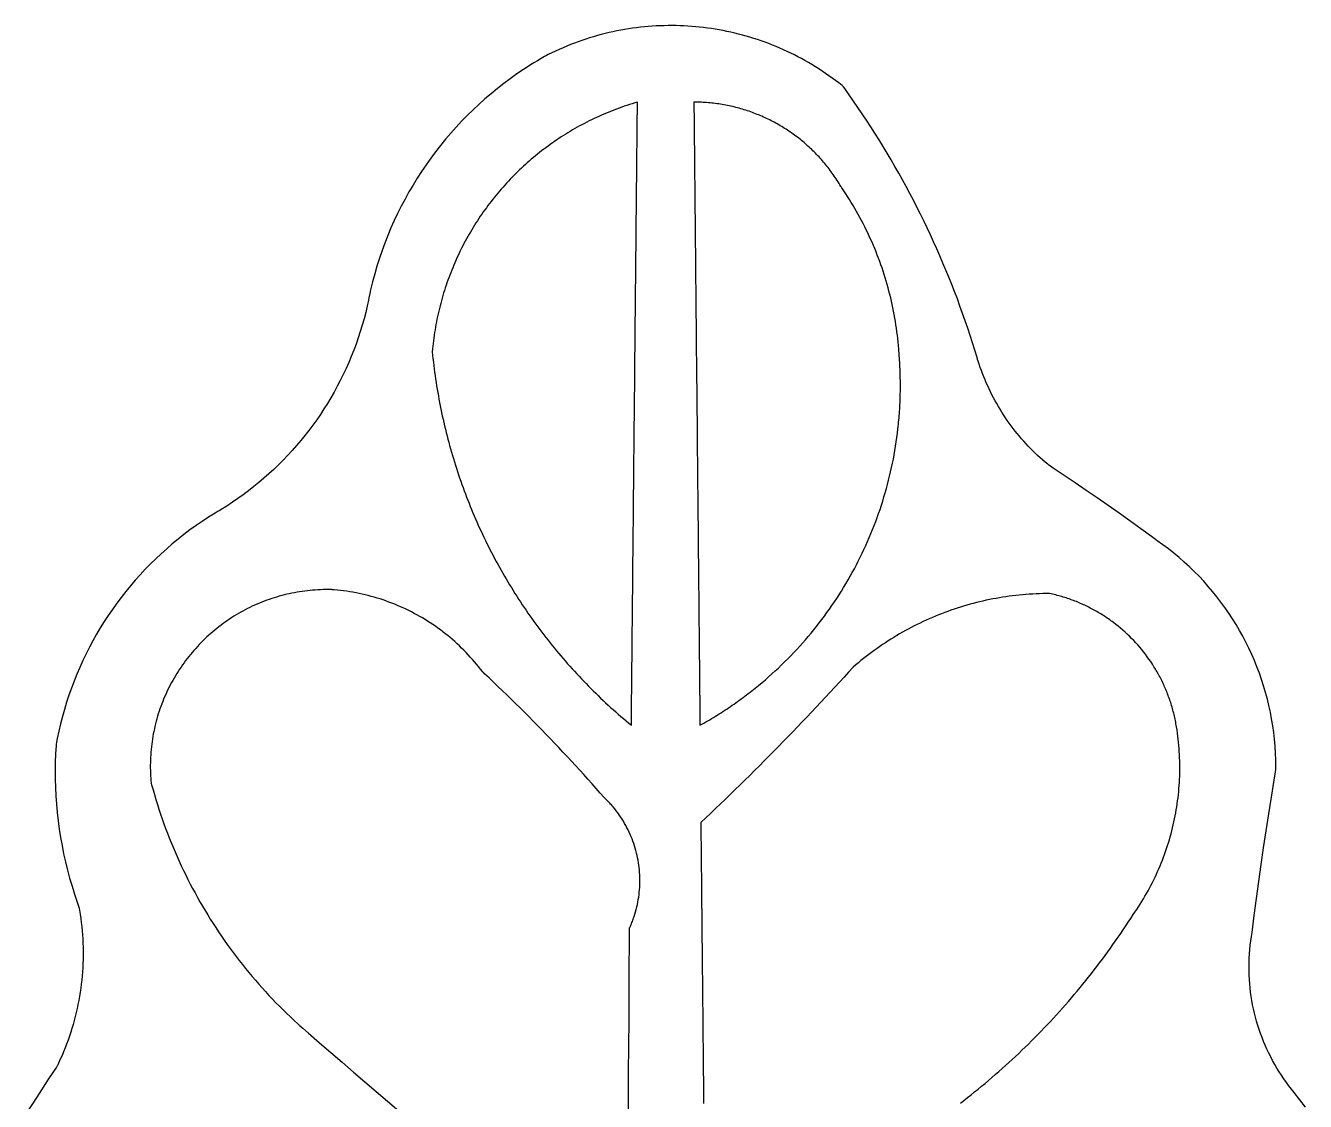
# Model space of a CAD drawing. Extents: x 0 to 908, y 0 to 337.
# Drawn here: x 588.29 to 636.39, y 245.41 to 285.85 of the extents above; entities that cross this region are included whole.
import ezdxf

# ---------------------------------------------------------------- set-up
doc = ezdxf.new("R2010")
doc.units = 0
doc.layers.add('_____1', color=18, linetype='CONTINUOUS')

msp = doc.modelspace()

# ---------------------------------------------------------------- linework, layer by layer
at = {"layer": '_____1'}
for points in [[(636.387, 245.195), (636.181, 245.468), (635.97, 245.739), (635.867, 245.866), (635.767, 245.994), (635.671, 246.125), (635.577, 246.257), (635.487, 246.391), (635.399, 246.526), (635.315, 246.664), (635.234, 246.803), (635.156, 246.943), (635.082, 247.085), (635.01, 247.229), (634.942, 247.373), (634.876, 247.52), (634.814, 247.667), (634.756, 247.816), (634.7, 247.966), (634.648, 248.116), (634.599, 248.268), (634.554, 248.421), (634.511, 248.575), (634.473, 248.73), (634.437, 248.886), (634.405, 249.042), (634.376, 249.199), (634.35, 249.357), (634.328, 249.515), (634.31, 249.674), (634.294, 249.833), (634.283, 249.993), (634.274, 250.153), (634.27, 250.314), (634.268, 250.475), (634.27, 250.636), (634.276, 250.797), (634.285, 250.958), (634.298, 251.119), (634.315, 251.281), (634.334, 251.442), (634.358, 251.603), (634.37, 251.683), (634.381, 251.763), (634.464, 252.4), (634.549, 253.037), (634.637, 253.673), (634.727, 254.31), (634.818, 254.945), (634.913, 255.581), (635.009, 256.216), (635.108, 256.851), (635.208, 257.485), (635.259, 257.802), (635.272, 257.882), (635.279, 257.921), (635.279, 257.927), (635.279, 257.935), (635.279, 257.952), (635.279, 257.984), (635.276, 258.245), (635.265, 258.504), (635.249, 258.763), (635.226, 259.02), (635.196, 259.276), (635.161, 259.531), (635.119, 259.784), (635.071, 260.035), (635.017, 260.285), (634.957, 260.533), (634.89, 260.78), (634.818, 261.024), (634.74, 261.266), (634.657, 261.506), (634.567, 261.743), (634.472, 261.978), (634.371, 262.211), (634.264, 262.441), (634.152, 262.668), (634.034, 262.893), (633.911, 263.114), (633.782, 263.333), (633.648, 263.548), (633.509, 263.76), (633.365, 263.969), (633.215, 264.174), (633.06, 264.376), (632.9, 264.574), (632.736, 264.769), (632.566, 264.959), (632.391, 265.146), (632.211, 265.328), (632.027, 265.507), (631.837, 265.681), (631.643, 265.85), (631.445, 266.016), (631.242, 266.176), (631.034, 266.332), (630.822, 266.483), (630.795, 266.502), (630.788, 266.506), (630.785, 266.509), (630.779, 266.513), (630.754, 266.532), (630.703, 266.569), (630.602, 266.642), (630.197, 266.936), (629.791, 267.227), (629.383, 267.517), (628.974, 267.805), (628.563, 268.091), (628.151, 268.375), (627.738, 268.657), (627.323, 268.937), (626.908, 269.215), (626.803, 269.284), (626.751, 269.318), (626.702, 269.358), (626.606, 269.439), (626.511, 269.521), (626.417, 269.604), (626.325, 269.689), (626.234, 269.775), (626.145, 269.862), (626.057, 269.951), (625.97, 270.041), (625.885, 270.132), (625.801, 270.225), (625.719, 270.318), (625.638, 270.413), (625.559, 270.509), (625.481, 270.606), (625.404, 270.704), (625.329, 270.804), (625.256, 270.904), (625.184, 271.006), (625.114, 271.109), (625.045, 271.212), (624.978, 271.317), (624.913, 271.423), (624.849, 271.53), (624.786, 271.637), (624.726, 271.746), (624.666, 271.856), (624.609, 271.966), (624.553, 272.078), (624.499, 272.19), (624.447, 272.303), (624.396, 272.417), (624.347, 272.532), (624.3, 272.648), (624.254, 272.765), (624.21, 272.882), (624.168, 273), (624.128, 273.119), (624.089, 273.238), (624.071, 273.298), (624.062, 273.329), (624.057, 273.344), (624.056, 273.347), (624.055, 273.349), (624.054, 273.353), (624.049, 273.371), (623.964, 273.649), (623.877, 273.927), (623.788, 274.203), (623.696, 274.479), (623.602, 274.754), (623.506, 275.028), (623.407, 275.301), (623.307, 275.574), (623.203, 275.845), (623.098, 276.115), (622.99, 276.385), (622.88, 276.653), (622.768, 276.921), (622.653, 277.187), (622.536, 277.453), (622.417, 277.717), (622.296, 277.98), (622.172, 278.243), (622.046, 278.504), (621.918, 278.764), (621.788, 279.023), (621.656, 279.281), (621.521, 279.538), (621.384, 279.794), (621.245, 280.048), (621.104, 280.301), (620.961, 280.554), (620.815, 280.805), (620.668, 281.054), (620.518, 281.303), (620.366, 281.55), (620.212, 281.796), (620.056, 282.041), (619.897, 282.285), (619.737, 282.527), (619.574, 282.768), (619.41, 283.007), (619.243, 283.246), (619.074, 283.482), (619.031, 283.541), (619.02, 283.556), (619.005, 283.568), (618.975, 283.592), (618.854, 283.688), (618.731, 283.781), (618.608, 283.872), (618.483, 283.962), (618.357, 284.049), (618.231, 284.134), (618.103, 284.218), (617.974, 284.299), (617.844, 284.378), (617.714, 284.455), (617.582, 284.53), (617.449, 284.603), (617.316, 284.674), (617.182, 284.743), (617.047, 284.81), (616.911, 284.874), (616.775, 284.937), (616.637, 284.998), (616.499, 285.056), (616.361, 285.113), (616.221, 285.167), (616.081, 285.219), (615.94, 285.27), (615.799, 285.318), (615.657, 285.364), (615.515, 285.408), (615.372, 285.45), (615.228, 285.49), (615.085, 285.527), (614.94, 285.563), (614.795, 285.596), (614.65, 285.628), (614.504, 285.657), (614.358, 285.684), (614.212, 285.709), (614.065, 285.732), (613.918, 285.753), (613.771, 285.772), (613.624, 285.789), (613.476, 285.803), (613.328, 285.816), (613.18, 285.826), (613.032, 285.834), (612.883, 285.84), (612.735, 285.844), (612.586, 285.845), (612.438, 285.845), (612.289, 285.842), (612.14, 285.838), (611.992, 285.831), (611.843, 285.822), (611.695, 285.811), (611.546, 285.797), (611.398, 285.782), (611.25, 285.764), (611.102, 285.744), (610.954, 285.722), (610.806, 285.698), (610.659, 285.672), (610.512, 285.643), (610.365, 285.613), (610.218, 285.58), (610.072, 285.545), (609.926, 285.508), (609.78, 285.468), (609.635, 285.427), (609.49, 285.383), (609.346, 285.337), (609.202, 285.289), (609.059, 285.238), (608.916, 285.186), (608.774, 285.131), (608.632, 285.074), (608.491, 285.015), (608.35, 284.953), (608.21, 284.889), (608.071, 284.824), (607.932, 284.755), (607.864, 284.72), (607.797, 284.682), (607.663, 284.605), (607.53, 284.526), (607.398, 284.446), (607.268, 284.365), (607.138, 284.282), (607.01, 284.198), (606.756, 284.026), (606.507, 283.848), (606.262, 283.665), (606.022, 283.478), (605.786, 283.285), (605.555, 283.087), (605.329, 282.884), (605.108, 282.677), (604.892, 282.465), (604.68, 282.248), (604.474, 282.027), (604.272, 281.802), (604.076, 281.572), (603.885, 281.338), (603.699, 281.1), (603.519, 280.858), (603.344, 280.612), (603.174, 280.363), (603.01, 280.109), (602.852, 279.852), (602.699, 279.591), (602.552, 279.327), (602.411, 279.06), (602.275, 278.789), (602.146, 278.515), (602.022, 278.238), (601.905, 277.957), (601.794, 277.674), (601.689, 277.389), (601.59, 277.1), (601.498, 276.809), (601.412, 276.515), (601.332, 276.219), (601.295, 276.07), (601.259, 275.92), (601.225, 275.77), (601.193, 275.619), (601.162, 275.468), (601.133, 275.316), (601.129, 275.297), (601.126, 275.281), (601.119, 275.25), (601.104, 275.189), (601.075, 275.067), (601.012, 274.825), (600.944, 274.584), (600.871, 274.345), (600.793, 274.108), (600.711, 273.873), (600.624, 273.64), (600.532, 273.409), (600.436, 273.18), (600.335, 272.954), (600.23, 272.73), (600.12, 272.508), (600.006, 272.289), (599.888, 272.072), (599.765, 271.858), (599.638, 271.647), (599.507, 271.438), (599.371, 271.232), (599.232, 271.029), (599.088, 270.829), (598.94, 270.631), (598.788, 270.437), (598.633, 270.246), (598.473, 270.057), (598.31, 269.872), (598.142, 269.691), (597.971, 269.513), (597.797, 269.338), (597.618, 269.166), (597.436, 268.998), (597.251, 268.834), (597.062, 268.673), (596.869, 268.516), (596.673, 268.363), (596.474, 268.214), (596.271, 268.068), (596.065, 267.927), (595.855, 267.789), (595.643, 267.656), (595.589, 267.623), (595.562, 267.607), (595.549, 267.599), (595.534, 267.59), (595.412, 267.517), (595.171, 267.367), (594.934, 267.212), (594.701, 267.052), (594.471, 266.888), (594.246, 266.719), (594.025, 266.545), (593.808, 266.367), (593.596, 266.184), (593.388, 265.997), (593.184, 265.806), (592.984, 265.61), (592.789, 265.411), (592.599, 265.207), (592.413, 265), (592.232, 264.788), (592.056, 264.573), (591.884, 264.354), (591.717, 264.132), (591.555, 263.905), (591.398, 263.676), (591.246, 263.443), (591.1, 263.207), (590.958, 262.967), (590.821, 262.725), (590.69, 262.479), (590.564, 262.231), (590.443, 261.979), (590.328, 261.725), (590.218, 261.468), (590.113, 261.209), (590.015, 260.946), (589.922, 260.682), (589.834, 260.415), (589.752, 260.146), (589.676, 259.874), (589.606, 259.6), (589.542, 259.325), (589.484, 259.047), (589.457, 258.907), (589.444, 258.837), (589.441, 258.82), (589.44, 258.811), (589.439, 258.806), (589.438, 258.786), (589.42, 258.471), (589.408, 258.155), (589.403, 257.84), (589.405, 257.525), (589.414, 257.21), (589.429, 256.896), (589.451, 256.582), (589.48, 256.269), (589.516, 255.957), (589.558, 255.645), (589.607, 255.335), (589.662, 255.025), (589.724, 254.717), (589.793, 254.41), (589.868, 254.104), (589.95, 253.8), (590.038, 253.498), (590.133, 253.197), (590.234, 252.898), (590.287, 252.749), (590.3, 252.712), (590.307, 252.673), (590.32, 252.596), (590.345, 252.442), (590.367, 252.288), (590.387, 252.134), (590.404, 251.979), (590.419, 251.824), (590.431, 251.67), (590.441, 251.515), (590.448, 251.36), (590.453, 251.205), (590.455, 251.05), (590.455, 250.896), (590.453, 250.741), (590.448, 250.587), (590.44, 250.432), (590.43, 250.278), (590.418, 250.124), (590.403, 249.97), (590.386, 249.817), (590.366, 249.664), (590.344, 249.511), (590.319, 249.359), (590.292, 249.207), (590.263, 249.055), (590.231, 248.904), (590.196, 248.753), (590.16, 248.603), (590.121, 248.453), (590.079, 248.304), (590.035, 248.156), (589.989, 248.008), (589.941, 247.861), (589.89, 247.714), (589.836, 247.568), (589.78, 247.423), (589.722, 247.279), (589.662, 247.136), (589.599, 246.993), (589.534, 246.851), (589.5, 246.781), (589.491, 246.763), (589.478, 246.743), (589.452, 246.702), (589.345, 246.54), (589.134, 246.216), (588.713, 245.565), (588.294, 244.914)], [(610.935, 244.57), (610.944, 245.542), (610.953, 246.515), (610.961, 247.487), (610.969, 248.46), (610.975, 249.432), (610.98, 250.405), (610.985, 251.377), (610.987, 251.863), (610.987, 251.894), (610.987, 251.909), (610.987, 251.916), (610.987, 251.917), (610.987, 251.917), (610.987, 251.918), (610.988, 251.919), (610.993, 251.93), (611.003, 251.952), (611.022, 251.996), (611.041, 252.04), (611.06, 252.085), (611.078, 252.129), (611.095, 252.174), (611.112, 252.219), (611.128, 252.264), (611.144, 252.309), (611.159, 252.354), (611.188, 252.445), (611.215, 252.536), (611.24, 252.627), (611.263, 252.719), (611.284, 252.811), (611.303, 252.903), (611.319, 252.996), (611.334, 253.088), (611.346, 253.181), (611.357, 253.274), (611.365, 253.367), (611.372, 253.459), (611.376, 253.552), (611.378, 253.645), (611.379, 253.738), (611.377, 253.831), (611.374, 253.923), (611.368, 254.016), (611.361, 254.108), (611.351, 254.2), (611.34, 254.292), (611.326, 254.383), (611.311, 254.474), (611.293, 254.565), (611.274, 254.655), (611.253, 254.745), (611.23, 254.835), (611.205, 254.924), (611.178, 255.012), (611.149, 255.1), (611.118, 255.187), (611.085, 255.274), (611.05, 255.36), (611.014, 255.446), (610.976, 255.53), (610.935, 255.614), (610.893, 255.697), (610.849, 255.78), (610.803, 255.861), (610.756, 255.942), (610.706, 256.021), (610.655, 256.1), (610.602, 256.178), (610.547, 256.254), (610.49, 256.33), (610.431, 256.405), (610.371, 256.478), (610.34, 256.515), (610.308, 256.551), (610.277, 256.586), (610.244, 256.622), (610.212, 256.657), (610.178, 256.692), (610.145, 256.726), (610.111, 256.76), (610.076, 256.794), (610.041, 256.828), (609.889, 257.002), (609.735, 257.175), (609.581, 257.348), (609.426, 257.52), (609.271, 257.692), (609.115, 257.863), (608.959, 258.033), (608.802, 258.203), (608.644, 258.373), (608.486, 258.541), (608.328, 258.71), (608.168, 258.877), (608.008, 259.045), (607.848, 259.211), (607.687, 259.377), (607.525, 259.543), (607.363, 259.708), (607.2, 259.872), (607.037, 260.036), (606.873, 260.199), (606.709, 260.362), (606.544, 260.524), (606.378, 260.686), (606.212, 260.847), (606.045, 261.007), (605.878, 261.167), (605.71, 261.327), (605.542, 261.485), (605.499, 261.525), (605.478, 261.545), (605.468, 261.555), (605.459, 261.566), (605.386, 261.66), (605.313, 261.753), (605.238, 261.845), (605.162, 261.936), (605.085, 262.025), (605.006, 262.112), (604.926, 262.199), (604.846, 262.284), (604.763, 262.368), (604.68, 262.451), (604.596, 262.532), (604.51, 262.612), (604.424, 262.69), (604.336, 262.767), (604.247, 262.843), (604.157, 262.917), (604.066, 262.99), (603.974, 263.061), (603.881, 263.132), (603.787, 263.2), (603.692, 263.267), (603.597, 263.333), (603.5, 263.397), (603.402, 263.46), (603.303, 263.521), (603.204, 263.581), (603.103, 263.64), (603.002, 263.696), (602.9, 263.752), (602.797, 263.806), (602.694, 263.858), (602.589, 263.909), (602.484, 263.958), (602.378, 264.005), (602.271, 264.051), (602.164, 264.096), (602.056, 264.139), (601.947, 264.18), (601.837, 264.219), (601.727, 264.257), (601.617, 264.294), (601.505, 264.329), (601.393, 264.362), (601.281, 264.393), (601.168, 264.423), (601.054, 264.451), (600.94, 264.477), (600.825, 264.502), (600.71, 264.525), (600.594, 264.546), (600.478, 264.566), (600.362, 264.584), (600.245, 264.6), (600.128, 264.614), (600.01, 264.627), (599.892, 264.637), (599.833, 264.642), (599.803, 264.644), (599.799, 264.645), (599.796, 264.645), (599.79, 264.645), (599.777, 264.645), (599.677, 264.646), (599.578, 264.646), (599.478, 264.645), (599.378, 264.642), (599.279, 264.637), (599.18, 264.631), (599.081, 264.623), (598.982, 264.614), (598.884, 264.604), (598.786, 264.592), (598.688, 264.579), (598.59, 264.564), (598.493, 264.548), (598.396, 264.53), (598.299, 264.511), (598.203, 264.49), (598.107, 264.469), (598.012, 264.445), (597.917, 264.421), (597.822, 264.395), (597.728, 264.367), (597.634, 264.338), (597.541, 264.308), (597.448, 264.277), (597.356, 264.244), (597.264, 264.209), (597.173, 264.174), (597.082, 264.137), (596.992, 264.099), (596.902, 264.059), (596.813, 264.018), (596.725, 263.976), (596.637, 263.932), (596.55, 263.888), (596.463, 263.842), (596.377, 263.794), (596.292, 263.745), (596.208, 263.696), (596.124, 263.644), (596.041, 263.592), (595.958, 263.538), (595.877, 263.483), (595.796, 263.427), (595.716, 263.369), (595.637, 263.311), (595.558, 263.251), (595.48, 263.19), (595.404, 263.127), (595.328, 263.064), (595.253, 262.999), (595.178, 262.933), (595.105, 262.866), (595.033, 262.798), (594.961, 262.728), (594.891, 262.658), (594.821, 262.586), (594.753, 262.513), (594.685, 262.439), (594.619, 262.364), (594.554, 262.289), (594.49, 262.212), (594.428, 262.135), (594.367, 262.057), (594.307, 261.978), (594.248, 261.898), (594.19, 261.818), (594.134, 261.737), (594.079, 261.655), (594.025, 261.572), (593.973, 261.489), (593.922, 261.405), (593.872, 261.32), (593.823, 261.235), (593.776, 261.149), (593.73, 261.062), (593.685, 260.975), (593.642, 260.887), (593.6, 260.799), (593.559, 260.71), (593.52, 260.62), (593.482, 260.53), (593.445, 260.439), (593.41, 260.348), (593.376, 260.256), (593.344, 260.164), (593.312, 260.072), (593.282, 259.979), (593.254, 259.885), (593.227, 259.791), (593.201, 259.697), (593.177, 259.602), (593.154, 259.507), (593.132, 259.412), (593.112, 259.316), (593.093, 259.22), (593.076, 259.123), (593.06, 259.026), (593.046, 258.929), (593.033, 258.832), (593.021, 258.734), (593.011, 258.637), (593.002, 258.538), (592.995, 258.44), (592.989, 258.342), (592.985, 258.243), (592.982, 258.144), (592.981, 258.045), (592.981, 257.946), (592.982, 257.847), (592.985, 257.747), (592.99, 257.648), (592.996, 257.548), (593.004, 257.448), (593.008, 257.398), (593.008, 257.395), (593.008, 257.394), (593.008, 257.393), (593.009, 257.392), (593.012, 257.38), (593.018, 257.357), (593.031, 257.31), (593.082, 257.125), (593.135, 256.941), (593.19, 256.757), (593.246, 256.574), (593.305, 256.392), (593.365, 256.21), (593.427, 256.03), (593.491, 255.849), (593.557, 255.67), (593.624, 255.492), (593.693, 255.314), (593.765, 255.137), (593.837, 254.961), (593.912, 254.785), (593.988, 254.611), (594.066, 254.437), (594.146, 254.264), (594.228, 254.092), (594.311, 253.921), (594.396, 253.751), (594.482, 253.581), (594.571, 253.413), (594.661, 253.245), (594.752, 253.079), (594.846, 252.913), (594.941, 252.749), (595.038, 252.585), (595.136, 252.422), (595.236, 252.261), (595.337, 252.1), (595.441, 251.941), (595.546, 251.782), (595.652, 251.625), (595.76, 251.468), (595.87, 251.313), (595.981, 251.159), (596.094, 251.005), (596.208, 250.853), (596.324, 250.703), (596.442, 250.553), (596.561, 250.404), (596.682, 250.257), (596.804, 250.111), (596.928, 249.965), (597.053, 249.822), (597.18, 249.679), (597.308, 249.538), (597.438, 249.397), (597.569, 249.259), (597.701, 249.121), (597.836, 248.985), (597.971, 248.849), (598.108, 248.716), (598.247, 248.583), (598.387, 248.452), (598.529, 248.322), (598.564, 248.29), (598.582, 248.274), (598.591, 248.266), (598.592, 248.265), (598.594, 248.264), (598.597, 248.261), (598.604, 248.255), (598.709, 248.163), (598.92, 247.979), (599.343, 247.612), (599.767, 247.245), (600.191, 246.879), (600.616, 246.514), (601.041, 246.15), (601.467, 245.786), (601.894, 245.423), (602.321, 245.061)], [(623.421, 245.345), (623.555, 245.449), (623.689, 245.554), (623.822, 245.659), (623.954, 245.765), (624.086, 245.872), (624.217, 245.98), (624.347, 246.088), (624.477, 246.197), (624.606, 246.307), (624.734, 246.418), (624.861, 246.53), (624.988, 246.642), (625.114, 246.755), (625.24, 246.869), (625.364, 246.984), (625.488, 247.099), (625.612, 247.215), (625.734, 247.332), (625.856, 247.449), (625.977, 247.568), (626.097, 247.687), (626.217, 247.807), (626.336, 247.927), (626.454, 248.048), (626.571, 248.17), (626.688, 248.293), (626.804, 248.416), (626.919, 248.54), (627.033, 248.665), (627.147, 248.791), (627.26, 248.917), (627.372, 249.044), (627.483, 249.171), (627.594, 249.3), (627.703, 249.428), (627.812, 249.558), (627.92, 249.688), (628.028, 249.819), (628.134, 249.951), (628.24, 250.083), (628.345, 250.216), (628.449, 250.35), (628.553, 250.484), (628.655, 250.619), (628.757, 250.755), (628.858, 250.891), (628.958, 251.028), (629.058, 251.166), (629.156, 251.304), (629.254, 251.443), (629.351, 251.582), (629.447, 251.722), (629.542, 251.863), (629.636, 252.004), (629.73, 252.146), (629.822, 252.289), (629.914, 252.432), (629.981, 252.528), (630.047, 252.625), (630.112, 252.723), (630.175, 252.822), (630.237, 252.921), (630.298, 253.021), (630.357, 253.121), (630.416, 253.222), (630.472, 253.324), (630.528, 253.426), (630.583, 253.529), (630.636, 253.632), (630.687, 253.736), (630.738, 253.841), (630.787, 253.946), (630.835, 254.051), (630.882, 254.157), (630.927, 254.264), (630.971, 254.371), (631.013, 254.478), (631.055, 254.586), (631.095, 254.695), (631.133, 254.804), (631.171, 254.913), (631.207, 255.023), (631.242, 255.133), (631.275, 255.243), (631.307, 255.354), (631.338, 255.465), (631.367, 255.577), (631.395, 255.689), (631.422, 255.801), (631.447, 255.913), (631.471, 256.026), (631.493, 256.139), (631.515, 256.253), (631.534, 256.366), (631.553, 256.48), (631.57, 256.594), (631.586, 256.709), (631.6, 256.823), (631.613, 256.938), (631.625, 257.053), (631.635, 257.168), (631.644, 257.284), (631.651, 257.399), (631.657, 257.515), (631.662, 257.63), (631.665, 257.746), (631.667, 257.862), (631.667, 257.978), (631.666, 258.094), (631.664, 258.21), (631.66, 258.327), (631.655, 258.443), (631.648, 258.559), (631.64, 258.676), (631.631, 258.792), (631.62, 258.908), (631.608, 259.025), (631.594, 259.141), (631.579, 259.257), (631.562, 259.373), (631.544, 259.489), (631.534, 259.548), (631.524, 259.606), (631.513, 259.664), (631.502, 259.722), (631.49, 259.779), (631.477, 259.837), (631.464, 259.894), (631.451, 259.951), (631.437, 260.008), (631.422, 260.064), (631.407, 260.121), (631.391, 260.177), (631.375, 260.233), (631.359, 260.289), (631.342, 260.344), (631.324, 260.399), (631.306, 260.454), (631.287, 260.509), (631.268, 260.564), (631.248, 260.618), (631.228, 260.672), (631.208, 260.726), (631.187, 260.78), (631.165, 260.833), (631.143, 260.886), (631.12, 260.939), (631.097, 260.992), (631.074, 261.044), (631.05, 261.096), (631.025, 261.148), (631.001, 261.2), (630.975, 261.251), (630.949, 261.302), (630.923, 261.353), (630.896, 261.403), (630.869, 261.453), (630.841, 261.503), (630.813, 261.553), (630.785, 261.602), (630.756, 261.651), (630.726, 261.7), (630.697, 261.748), (630.666, 261.797), (630.635, 261.844), (630.573, 261.939), (630.508, 262.033), (630.442, 262.125), (630.374, 262.216), (630.305, 262.306), (630.234, 262.394), (630.161, 262.481), (630.087, 262.566), (630.011, 262.651), (629.934, 262.733), (629.855, 262.815), (629.774, 262.894), (629.693, 262.973), (629.609, 263.05), (629.525, 263.125), (629.439, 263.199), (629.351, 263.271), (629.262, 263.341), (629.172, 263.41), (629.126, 263.444), (629.08, 263.478), (629.034, 263.511), (628.988, 263.543), (628.941, 263.576), (628.893, 263.607), (628.846, 263.639), (628.798, 263.67), (628.75, 263.7), (628.701, 263.73), (628.653, 263.76), (628.603, 263.789), (628.554, 263.818), (628.504, 263.846), (628.454, 263.874), (628.404, 263.901), (628.354, 263.928), (628.303, 263.955), (628.252, 263.981), (628.2, 264.006), (628.148, 264.031), (628.096, 264.056), (628.044, 264.08), (627.992, 264.104), (627.939, 264.127), (627.886, 264.15), (627.833, 264.172), (627.779, 264.194), (627.725, 264.215), (627.671, 264.236), (627.617, 264.256), (627.562, 264.276), (627.507, 264.295), (627.452, 264.314), (627.397, 264.332), (627.341, 264.35), (627.285, 264.367), (627.229, 264.384), (627.173, 264.4), (627.116, 264.416), (627.06, 264.431), (627.003, 264.446), (626.945, 264.46), (626.888, 264.474), (626.83, 264.487), (626.772, 264.499), (626.645, 264.498), (626.518, 264.496), (626.392, 264.493), (626.265, 264.488), (626.138, 264.481), (626.012, 264.473), (625.886, 264.464), (625.76, 264.453), (625.635, 264.441), (625.509, 264.428), (625.384, 264.413), (625.259, 264.396), (625.135, 264.379), (625.01, 264.36), (624.886, 264.339), (624.762, 264.317), (624.639, 264.294), (624.516, 264.27), (624.393, 264.244), (624.271, 264.216), (624.149, 264.188), (624.027, 264.158), (623.906, 264.126), (623.785, 264.094), (623.664, 264.06), (623.544, 264.024), (623.424, 263.988), (623.305, 263.95), (623.186, 263.91), (623.068, 263.87), (622.95, 263.828), (622.833, 263.784), (622.716, 263.74), (622.599, 263.694), (622.483, 263.647), (622.368, 263.598), (622.253, 263.548), (622.139, 263.497), (622.025, 263.445), (621.912, 263.391), (621.799, 263.336), (621.687, 263.28), (621.576, 263.223), (621.465, 263.164), (621.355, 263.104), (621.246, 263.043), (621.137, 262.98), (621.028, 262.917), (620.921, 262.852), (620.814, 262.786), (620.708, 262.718), (620.602, 262.65), (620.497, 262.58), (620.393, 262.509), (620.29, 262.436), (620.187, 262.363), (620.086, 262.288), (619.984, 262.212), (619.884, 262.135), (619.785, 262.057), (619.686, 261.977), (619.588, 261.897), (619.491, 261.815), (619.395, 261.732), (619.223, 261.542), (619.05, 261.354), (618.877, 261.165), (618.704, 260.977), (618.53, 260.79), (618.355, 260.602), (618.181, 260.416), (618.005, 260.229), (617.83, 260.044), (617.653, 259.858), (617.477, 259.673), (617.3, 259.489), (617.122, 259.304), (616.945, 259.121), (616.766, 258.937), (616.587, 258.754), (616.408, 258.572), (616.228, 258.39), (616.048, 258.208), (615.868, 258.027), (615.687, 257.846), (615.505, 257.666), (615.324, 257.486), (615.141, 257.307), (614.959, 257.128), (614.775, 256.949), (614.592, 256.771), (614.408, 256.593), (614.223, 256.416), (614.039, 256.239), (613.853, 256.063), (613.668, 255.887), (613.668, 255.886), (613.668, 255.884), (613.668, 255.88), (613.668, 255.874), (613.668, 255.867), (613.668, 255.858), (613.668, 255.848), (613.668, 255.836), (613.668, 255.822), (613.668, 255.807), (613.669, 255.791), (613.669, 255.773), (613.669, 255.754), (613.669, 255.733), (613.669, 255.711), (613.67, 255.687), (613.67, 255.662), (613.67, 255.635), (613.67, 255.607), (613.671, 255.578), (613.671, 255.547), (613.671, 255.515), (613.672, 255.482), (613.672, 255.447), (613.672, 255.411), (613.673, 255.373), (613.673, 255.335), (613.674, 255.295), (613.674, 255.253), (613.674, 255.211), (613.675, 255.167), (613.675, 255.122), (613.676, 255.076), (613.676, 255.028), (613.677, 254.98), (613.677, 254.93), (613.678, 254.879), (613.678, 254.827), (613.679, 254.773), (613.679, 254.719), (613.68, 254.663), (613.68, 254.607), (613.681, 254.549), (613.682, 254.49), (613.682, 254.43), (613.683, 254.369), (613.683, 254.307), (613.684, 254.244), (613.685, 254.18), (613.685, 254.115), (613.686, 254.049), (613.687, 253.982), (613.687, 253.914), (613.688, 253.845), (613.689, 253.775), (613.689, 253.704), (613.69, 253.633), (613.691, 253.56), (613.692, 253.486), (613.692, 253.412), (613.693, 253.337), (613.694, 253.26), (613.695, 253.184), (613.695, 253.106), (613.696, 253.027), (613.697, 252.948), (613.698, 252.867), (613.699, 252.786), (613.699, 252.705), (613.7, 252.622), (613.701, 252.539), (613.702, 252.455), (613.703, 252.37), (613.704, 252.285), (613.704, 252.199), (613.705, 252.112), (613.706, 252.025), (613.707, 251.937), (613.708, 251.848), (613.709, 251.759), (613.71, 251.669), (613.711, 251.578), (613.711, 251.487), (613.712, 251.395), (613.713, 251.303), (613.714, 251.21), (613.716, 251.023), (613.718, 250.834), (613.72, 250.643), (613.722, 250.45), (613.724, 250.255), (613.726, 250.059), (613.728, 249.861), (613.73, 249.662), (613.732, 249.461), (613.734, 249.259), (613.736, 249.056), (613.738, 248.852), (613.74, 248.647), (613.742, 248.442), (613.744, 248.235), (613.748, 247.82), (613.752, 247.404), (613.756, 246.987), (613.76, 246.57), (613.765, 246.154), (613.769, 245.739), (613.771, 245.533), (613.773, 245.327)]]:
    msp.add_lwpolyline(points, dxfattribs=at)
for points in [[(611.058, 259.547), (611.058, 259.548), (611.058, 259.548), (611.058, 259.55), (611.058, 259.552), (611.058, 259.554), (611.058, 259.557), (611.058, 259.56), (611.058, 259.564), (611.058, 259.569), (611.059, 259.574), (611.059, 259.579), (611.059, 259.585), (611.059, 259.592), (611.059, 259.599), (611.059, 259.606), (611.059, 259.614), (611.059, 259.623), (611.059, 259.632), (611.059, 259.642), (611.059, 259.652), (611.059, 259.662), (611.059, 259.673), (611.06, 259.685), (611.06, 259.697), (611.06, 259.709), (611.06, 259.722), (611.06, 259.736), (611.06, 259.75), (611.06, 259.764), (611.061, 259.779), (611.061, 259.794), (611.061, 259.81), (611.061, 259.843), (611.061, 259.878), (611.062, 259.915), (611.062, 259.954), (611.063, 259.994), (611.063, 260.036), (611.063, 260.08), (611.064, 260.126), (611.064, 260.174), (611.065, 260.223), (611.065, 260.274), (611.066, 260.327), (611.066, 260.381), (611.067, 260.437), (611.067, 260.494), (611.068, 260.554), (611.069, 260.614), (611.069, 260.677), (611.07, 260.741), (611.07, 260.807), (611.071, 260.874), (611.072, 260.942), (611.073, 261.012), (611.073, 261.084), (611.074, 261.157), (611.075, 261.232), (611.075, 261.308), (611.076, 261.385), (611.077, 261.464), (611.078, 261.544), (611.078, 261.626), (611.079, 261.709), (611.08, 261.793), (611.081, 261.879), (611.082, 261.966), (611.083, 262.054), (611.084, 262.143), (611.084, 262.234), (611.085, 262.326), (611.086, 262.419), (611.087, 262.514), (611.088, 262.609), (611.089, 262.706), (611.09, 262.804), (611.091, 262.903), (611.092, 263.003), (611.093, 263.104), (611.094, 263.207), (611.095, 263.31), (611.096, 263.415), (611.097, 263.52), (611.098, 263.627), (611.099, 263.734), (611.1, 263.843), (611.101, 263.953), (611.102, 264.063), (611.103, 264.174), (611.104, 264.287), (611.105, 264.4), (611.107, 264.514), (611.108, 264.629), (611.109, 264.745), (611.11, 264.862), (611.111, 264.979), (611.112, 265.098), (611.113, 265.217), (611.115, 265.337), (611.116, 265.457), (611.117, 265.579), (611.118, 265.701), (611.119, 265.824), (611.121, 265.947), (611.122, 266.071), (611.123, 266.196), (611.124, 266.322), (611.125, 266.448), (611.127, 266.574), (611.128, 266.702), (611.129, 266.829), (611.13, 266.958), (611.132, 267.087), (611.133, 267.216), (611.134, 267.346), (611.135, 267.476), (611.138, 267.739), (611.141, 268.003), (611.143, 268.268), (611.146, 268.535), (611.148, 268.804), (611.151, 269.073), (611.154, 269.344), (611.156, 269.616), (611.159, 269.888), (611.162, 270.161), (611.167, 270.709), (611.172, 271.258), (611.178, 271.806), (611.183, 272.354), (611.186, 272.627), (611.188, 272.9), (611.191, 273.171), (611.193, 273.442), (611.196, 273.712), (611.199, 273.98), (611.201, 274.247), (611.204, 274.513), (611.206, 274.777), (611.209, 275.039), (611.21, 275.169), (611.212, 275.299), (611.213, 275.429), (611.214, 275.558), (611.215, 275.686), (611.217, 275.814), (611.218, 275.941), (611.219, 276.068), (611.22, 276.194), (611.221, 276.319), (611.223, 276.444), (611.224, 276.568), (611.225, 276.692), (611.226, 276.814), (611.227, 276.937), (611.229, 277.058), (611.23, 277.179), (611.231, 277.299), (611.232, 277.418), (611.233, 277.536), (611.234, 277.653), (611.236, 277.77), (611.237, 277.886), (611.238, 278.001), (611.239, 278.115), (611.24, 278.228), (611.241, 278.341), (611.242, 278.452), (611.243, 278.563), (611.244, 278.672), (611.245, 278.781), (611.246, 278.888), (611.247, 278.995), (611.249, 279.101), (611.25, 279.205), (611.251, 279.309), (611.252, 279.411), (611.253, 279.512), (611.253, 279.612), (611.254, 279.711), (611.255, 279.809), (611.256, 279.906), (611.257, 280.002), (611.258, 280.096), (611.259, 280.189), (611.26, 280.281), (611.261, 280.372), (611.262, 280.462), (611.263, 280.55), (611.263, 280.637), (611.264, 280.722), (611.265, 280.807), (611.266, 280.89), (611.267, 280.971), (611.267, 281.051), (611.268, 281.13), (611.269, 281.208), (611.27, 281.284), (611.27, 281.358), (611.271, 281.431), (611.272, 281.503), (611.273, 281.573), (611.273, 281.642), (611.274, 281.709), (611.275, 281.774), (611.275, 281.838), (611.276, 281.901), (611.276, 281.962), (611.277, 282.021), (611.277, 282.078), (611.278, 282.134), (611.279, 282.189), (611.279, 282.241), (611.28, 282.292), (611.28, 282.342), (611.281, 282.389), (611.281, 282.435), (611.281, 282.479), (611.282, 282.521), (611.282, 282.561), (611.283, 282.6), (611.283, 282.637), (611.283, 282.672), (611.284, 282.705), (611.284, 282.721), (611.284, 282.736), (611.284, 282.751), (611.284, 282.766), (611.284, 282.779), (611.284, 282.793), (611.285, 282.806), (611.285, 282.818), (611.285, 282.83), (611.285, 282.842), (611.285, 282.853), (611.285, 282.864), (611.285, 282.874), (611.285, 282.883), (611.285, 282.892), (611.285, 282.901), (611.286, 282.909), (611.286, 282.916), (611.286, 282.923), (611.286, 282.93), (611.286, 282.936), (611.286, 282.942), (611.286, 282.947), (611.286, 282.951), (611.286, 282.955), (611.286, 282.958), (611.286, 282.961), (611.286, 282.964), (611.286, 282.966), (611.286, 282.967), (611.286, 282.968), (611.286, 282.968), (611.186, 282.939), (611.087, 282.908), (610.988, 282.877), (610.89, 282.845), (610.792, 282.812), (610.695, 282.778), (610.598, 282.743), (610.501, 282.708), (610.405, 282.671), (610.309, 282.634), (610.214, 282.596), (610.12, 282.557), (610.026, 282.517), (609.932, 282.476), (609.839, 282.434), (609.746, 282.392), (609.654, 282.349), (609.563, 282.305), (609.472, 282.26), (609.381, 282.214), (609.291, 282.167), (609.201, 282.12), (609.112, 282.072), (609.024, 282.023), (608.936, 281.973), (608.849, 281.923), (608.762, 281.871), (608.676, 281.819), (608.59, 281.767), (608.505, 281.713), (608.42, 281.659), (608.336, 281.603), (608.253, 281.548), (608.17, 281.491), (608.088, 281.434), (608.006, 281.376), (607.925, 281.317), (607.845, 281.257), (607.765, 281.197), (607.686, 281.136), (607.607, 281.074), (607.529, 281.012), (607.451, 280.949), (607.375, 280.885), (607.298, 280.821), (607.223, 280.756), (607.148, 280.69), (607.074, 280.623), (607, 280.556), (606.927, 280.489), (606.855, 280.42), (606.783, 280.351), (606.712, 280.281), (606.642, 280.211), (606.572, 280.14), (606.503, 280.068), (606.435, 279.996), (606.367, 279.923), (606.3, 279.85), (606.234, 279.775), (606.168, 279.701), (606.103, 279.625), (606.039, 279.55), (605.975, 279.473), (605.913, 279.396), (605.851, 279.318), (605.789, 279.24), (605.729, 279.161), (605.669, 279.082), (605.61, 279.002), (605.551, 278.921), (605.494, 278.84), (605.437, 278.759), (605.38, 278.677), (605.325, 278.594), (605.27, 278.511), (605.216, 278.427), (605.163, 278.343), (605.111, 278.258), (605.059, 278.173), (605.008, 278.087), (604.958, 278.001), (604.909, 277.914), (604.861, 277.827), (604.813, 277.739), (604.766, 277.651), (604.72, 277.563), (604.675, 277.474), (604.63, 277.384), (604.587, 277.294), (604.544, 277.204), (604.502, 277.113), (604.461, 277.021), (604.421, 276.929), (604.381, 276.837), (604.343, 276.745), (604.305, 276.652), (604.268, 276.558), (604.232, 276.464), (604.197, 276.37), (604.162, 276.275), (604.129, 276.18), (604.096, 276.085), (604.064, 275.989), (604.033, 275.893), (604.003, 275.796), (603.974, 275.699), (603.946, 275.602), (603.919, 275.504), (603.893, 275.406), (603.867, 275.307), (603.842, 275.209), (603.819, 275.11), (603.796, 275.01), (603.774, 274.91), (603.753, 274.81), (603.733, 274.71), (603.714, 274.609), (603.696, 274.508), (603.679, 274.407), (603.663, 274.305), (603.648, 274.204), (603.633, 274.101), (603.62, 273.999), (603.608, 273.896), (603.596, 273.793), (603.586, 273.69), (603.577, 273.586), (603.589, 273.458), (603.603, 273.329), (603.617, 273.201), (603.633, 273.073), (603.648, 272.945), (603.665, 272.817), (603.683, 272.69), (603.701, 272.563), (603.72, 272.435), (603.74, 272.308), (603.761, 272.182), (603.782, 272.055), (603.804, 271.929), (603.827, 271.802), (603.851, 271.676), (603.875, 271.551), (603.901, 271.425), (603.927, 271.3), (603.953, 271.175), (603.981, 271.05), (604.009, 270.925), (604.038, 270.801), (604.068, 270.676), (604.099, 270.552), (604.13, 270.429), (604.162, 270.305), (604.195, 270.182), (604.228, 270.059), (604.263, 269.936), (604.298, 269.813), (604.333, 269.691), (604.37, 269.569), (604.407, 269.447), (604.445, 269.326), (604.484, 269.205), (604.523, 269.084), (604.563, 268.963), (604.604, 268.843), (604.646, 268.723), (604.688, 268.603), (604.731, 268.483), (604.775, 268.364), (604.82, 268.245), (604.865, 268.126), (604.911, 268.008), (604.958, 267.89), (605.005, 267.772), (605.053, 267.655), (605.102, 267.538), (605.151, 267.421), (605.202, 267.305), (605.253, 267.188), (605.304, 267.073), (605.356, 266.957), (605.41, 266.842), (605.463, 266.727), (605.518, 266.613), (605.573, 266.498), (605.629, 266.385), (605.685, 266.271), (605.742, 266.158), (605.8, 266.045), (605.859, 265.933), (605.918, 265.821), (605.978, 265.709), (606.039, 265.598), (606.1, 265.487), (606.162, 265.376), (606.225, 265.266), (606.288, 265.156), (606.352, 265.047), (606.417, 264.938), (606.482, 264.829), (606.548, 264.721), (606.615, 264.613), (606.682, 264.506), (606.75, 264.399), (606.819, 264.292), (606.888, 264.186), (606.958, 264.08), (607.029, 263.975), (607.1, 263.87), (607.172, 263.765), (607.244, 263.661), (607.318, 263.557), (607.392, 263.454), (607.466, 263.351), (607.541, 263.249), (607.617, 263.147), (607.694, 263.045), (607.771, 262.944), (607.849, 262.844), (607.927, 262.743), (608.006, 262.644), (608.086, 262.544), (608.166, 262.446), (608.247, 262.347), (608.328, 262.249), (608.411, 262.152), (608.493, 262.055), (608.577, 261.959), (608.661, 261.863), (608.745, 261.767), (608.831, 261.672), (608.917, 261.578), (609.003, 261.484), (609.09, 261.39), (609.178, 261.297), (609.266, 261.205), (609.355, 261.113), (609.445, 261.021), (609.535, 260.93), (609.626, 260.84), (609.717, 260.75), (609.809, 260.661), (609.902, 260.572), (609.995, 260.483), (610.089, 260.395), (610.183, 260.308), (610.278, 260.221), (610.373, 260.135), (610.469, 260.05), (610.566, 259.964), (610.663, 259.88), (610.761, 259.796), (610.86, 259.712), (610.959, 259.63)], [(613.636, 259.547), (613.709, 259.588), (613.783, 259.63), (613.856, 259.672), (613.929, 259.714), (614.001, 259.757), (614.073, 259.8), (614.145, 259.844), (614.217, 259.887), (614.288, 259.932), (614.359, 259.976), (614.43, 260.021), (614.5, 260.066), (614.57, 260.112), (614.64, 260.158), (614.709, 260.205), (614.778, 260.251), (614.847, 260.298), (614.916, 260.346), (614.984, 260.394), (615.052, 260.442), (615.119, 260.49), (615.186, 260.539), (615.253, 260.589), (615.32, 260.638), (615.386, 260.688), (615.452, 260.738), (615.517, 260.789), (615.583, 260.84), (615.647, 260.891), (615.712, 260.943), (615.776, 260.995), (615.84, 261.047), (615.967, 261.153), (616.092, 261.26), (616.217, 261.368), (616.339, 261.477), (616.461, 261.588), (616.581, 261.7), (616.7, 261.813), (616.817, 261.928), (616.933, 262.043), (617.047, 262.16), (617.16, 262.278), (617.272, 262.397), (617.383, 262.518), (617.491, 262.639), (617.599, 262.762), (617.705, 262.886), (617.809, 263.011), (617.913, 263.137), (618.014, 263.264), (618.114, 263.392), (618.213, 263.521), (618.31, 263.651), (618.406, 263.783), (618.5, 263.915), (618.593, 264.048), (618.685, 264.182), (618.774, 264.318), (618.862, 264.454), (618.949, 264.591), (619.034, 264.729), (619.118, 264.868), (619.2, 265.008), (619.28, 265.148), (619.359, 265.29), (619.437, 265.432), (619.512, 265.576), (619.586, 265.72), (619.659, 265.865), (619.73, 266.011), (619.799, 266.157), (619.867, 266.305), (619.933, 266.453), (619.998, 266.602), (620.06, 266.751), (620.122, 266.901), (620.181, 267.052), (620.239, 267.204), (620.295, 267.357), (620.35, 267.51), (620.402, 267.663), (620.454, 267.818), (620.503, 267.973), (620.551, 268.128), (620.597, 268.285), (620.641, 268.441), (620.683, 268.599), (620.724, 268.757), (620.763, 268.915), (620.801, 269.074), (620.836, 269.234), (620.87, 269.394), (620.902, 269.554), (620.932, 269.715), (620.961, 269.877), (620.987, 270.039), (621.012, 270.201), (621.035, 270.364), (621.056, 270.527), (621.076, 270.691), (621.085, 270.773), (621.093, 270.855), (621.101, 270.937), (621.109, 271.019), (621.116, 271.101), (621.123, 271.184), (621.129, 271.266), (621.135, 271.349), (621.14, 271.431), (621.145, 271.514), (621.149, 271.597), (621.153, 271.68), (621.157, 271.763), (621.16, 271.846), (621.162, 271.929), (621.164, 272.012), (621.166, 272.095), (621.167, 272.179), (621.167, 272.262), (621.168, 272.345), (621.167, 272.429), (621.166, 272.512), (621.165, 272.596), (621.163, 272.68), (621.161, 272.763), (621.158, 272.847), (621.155, 272.931), (621.151, 273.015), (621.147, 273.099), (621.143, 273.183), (621.137, 273.267), (621.132, 273.351), (621.126, 273.435), (621.119, 273.519), (621.115, 273.561), (621.114, 273.582), (621.113, 273.585), (621.113, 273.586), (621.113, 273.587), (621.113, 273.589), (621.113, 273.593), (621.111, 273.626), (621.106, 273.691), (621.095, 273.821), (621.083, 273.951), (621.069, 274.08), (621.054, 274.21), (621.038, 274.339), (621.02, 274.468), (621.001, 274.597), (620.981, 274.725), (620.959, 274.853), (620.936, 274.981), (620.912, 275.109), (620.886, 275.236), (620.859, 275.363), (620.831, 275.489), (620.802, 275.615), (620.771, 275.741), (620.739, 275.867), (620.705, 275.992), (620.67, 276.117), (620.634, 276.241), (620.597, 276.365), (620.558, 276.489), (620.518, 276.612), (620.477, 276.735), (620.434, 276.857), (620.391, 276.979), (620.346, 277.1), (620.299, 277.221), (620.252, 277.342), (620.203, 277.462), (620.153, 277.581), (620.101, 277.7), (620.049, 277.818), (619.995, 277.936), (619.94, 278.054), (619.883, 278.17), (619.826, 278.287), (619.767, 278.402), (619.707, 278.517), (619.646, 278.632), (619.583, 278.746), (619.52, 278.859), (619.455, 278.972), (619.389, 279.084), (619.321, 279.195), (619.253, 279.306), (619.183, 279.416), (619.112, 279.525), (619.04, 279.634), (618.966, 279.742), (618.948, 279.769), (618.939, 279.783), (618.93, 279.797), (618.896, 279.854), (618.862, 279.911), (618.827, 279.968), (618.791, 280.024), (618.755, 280.08), (618.718, 280.135), (618.681, 280.19), (618.644, 280.244), (618.605, 280.298), (618.567, 280.351), (618.528, 280.404), (618.488, 280.457), (618.448, 280.509), (618.407, 280.56), (618.366, 280.611), (618.324, 280.662), (618.282, 280.712), (618.24, 280.762), (618.197, 280.811), (618.153, 280.86), (618.109, 280.908), (618.065, 280.956), (618.02, 281.003), (617.974, 281.05), (617.929, 281.096), (617.882, 281.142), (617.836, 281.187), (617.789, 281.232), (617.741, 281.276), (617.693, 281.319), (617.645, 281.363), (617.596, 281.405), (617.547, 281.448), (617.497, 281.489), (617.447, 281.53), (617.397, 281.571), (617.346, 281.611), (617.295, 281.651), (617.244, 281.69), (617.192, 281.728), (617.14, 281.766), (617.087, 281.804), (617.034, 281.841), (616.981, 281.877), (616.927, 281.913), (616.873, 281.948), (616.818, 281.983), (616.764, 282.017), (616.709, 282.05), (616.653, 282.084), (616.597, 282.116), (616.541, 282.148), (616.485, 282.179), (616.428, 282.21), (616.371, 282.24), (616.314, 282.27), (616.256, 282.299), (616.198, 282.327), (616.14, 282.355), (616.082, 282.383), (616.023, 282.409), (615.964, 282.435), (615.904, 282.461), (615.845, 282.486), (615.785, 282.51), (615.725, 282.534), (615.664, 282.557), (615.604, 282.58), (615.543, 282.602), (615.482, 282.623), (615.42, 282.644), (615.358, 282.664), (615.297, 282.683), (615.235, 282.702), (615.172, 282.72), (615.11, 282.738), (615.047, 282.755), (614.984, 282.771), (614.921, 282.787), (614.857, 282.802), (614.794, 282.816), (614.73, 282.83), (614.666, 282.843), (614.602, 282.856), (614.538, 282.868), (614.473, 282.879), (614.408, 282.89), (614.344, 282.9), (614.279, 282.909), (614.213, 282.917), (614.148, 282.925), (614.083, 282.933), (614.017, 282.939), (613.951, 282.945), (613.886, 282.95), (613.82, 282.955), (613.753, 282.959), (613.687, 282.962), (613.621, 282.965), (613.554, 282.966), (613.488, 282.968), (613.421, 282.968), (613.413, 282.968), (613.408, 282.968), (613.408, 282.968), (613.408, 282.968), (613.408, 282.968), (613.408, 282.968), (613.408, 282.967), (613.408, 282.965), (613.408, 282.963), (613.408, 282.959), (613.408, 282.955), (613.408, 282.95), (613.408, 282.944), (613.408, 282.937), (613.408, 282.93), (613.408, 282.922), (613.408, 282.913), (613.408, 282.903), (613.408, 282.892), (613.408, 282.881), (613.409, 282.869), (613.409, 282.856), (613.409, 282.842), (613.409, 282.828), (613.409, 282.812), (613.409, 282.796), (613.409, 282.779), (613.41, 282.762), (613.41, 282.744), (613.41, 282.725), (613.41, 282.705), (613.41, 282.685), (613.411, 282.663), (613.411, 282.641), (613.411, 282.619), (613.411, 282.595), (613.412, 282.571), (613.412, 282.547), (613.412, 282.521), (613.412, 282.495), (613.413, 282.468), (613.413, 282.44), (613.413, 282.412), (613.413, 282.383), (613.414, 282.354), (613.414, 282.323), (613.414, 282.292), (613.415, 282.261), (613.415, 282.228), (613.415, 282.195), (613.415, 282.162), (613.416, 282.128), (613.416, 282.093), (613.417, 282.057), (613.417, 282.021), (613.417, 281.984), (613.418, 281.947), (613.418, 281.908), (613.418, 281.87), (613.419, 281.83), (613.419, 281.791), (613.419, 281.75), (613.42, 281.709), (613.42, 281.667), (613.421, 281.625), (613.421, 281.582), (613.422, 281.538), (613.422, 281.494), (613.422, 281.449), (613.423, 281.404), (613.423, 281.358), (613.424, 281.312), (613.424, 281.265), (613.425, 281.217), (613.425, 281.169), (613.426, 281.12), (613.426, 281.071), (613.427, 281.021), (613.427, 280.971), (613.428, 280.92), (613.428, 280.869), (613.429, 280.817), (613.429, 280.765), (613.43, 280.712), (613.43, 280.658), (613.431, 280.604), (613.431, 280.55), (613.432, 280.495), (613.432, 280.439), (613.433, 280.383), (613.433, 280.327), (613.434, 280.27), (613.434, 280.212), (613.435, 280.155), (613.436, 280.096), (613.437, 279.978), (613.438, 279.858), (613.439, 279.736), (613.44, 279.612), (613.442, 279.487), (613.443, 279.36), (613.444, 279.231), (613.445, 279.101), (613.447, 278.968), (613.448, 278.835), (613.449, 278.7), (613.451, 278.563), (613.452, 278.424), (613.453, 278.285), (613.455, 278.144), (613.456, 278.001), (613.457, 277.857), (613.459, 277.712), (613.46, 277.565), (613.462, 277.418), (613.463, 277.269), (613.465, 277.118), (613.466, 276.967), (613.468, 276.814), (613.469, 276.661), (613.471, 276.506), (613.472, 276.35), (613.474, 276.194), (613.475, 276.036), (613.477, 275.877), (613.478, 275.718), (613.48, 275.558), (613.481, 275.396), (613.483, 275.234), (613.484, 275.071), (613.486, 274.908), (613.488, 274.744), (613.489, 274.579), (613.491, 274.413), (613.493, 274.247), (613.494, 274.08), (613.496, 273.913), (613.497, 273.745), (613.499, 273.577), (613.502, 273.239), (613.506, 272.9), (613.509, 272.559), (613.512, 272.217), (613.516, 271.875), (613.519, 271.532), (613.526, 270.846), (613.529, 270.503), (613.532, 270.161), (613.536, 269.82), (613.539, 269.48), (613.542, 269.141), (613.545, 268.804), (613.547, 268.636), (613.549, 268.468), (613.55, 268.302), (613.552, 268.135), (613.554, 267.97), (613.555, 267.805), (613.557, 267.64), (613.558, 267.476), (613.56, 267.314), (613.562, 267.151), (613.563, 266.99), (613.565, 266.829), (613.566, 266.67), (613.568, 266.511), (613.569, 266.353), (613.571, 266.196), (613.572, 266.04), (613.574, 265.885), (613.575, 265.731), (613.577, 265.579), (613.578, 265.427), (613.58, 265.277), (613.581, 265.127), (613.583, 264.979), (613.584, 264.833), (613.586, 264.687), (613.587, 264.543), (613.588, 264.4), (613.59, 264.259), (613.591, 264.119), (613.592, 263.98), (613.594, 263.843), (613.595, 263.707), (613.596, 263.573), (613.598, 263.441), (613.599, 263.31), (613.6, 263.181), (613.601, 263.054), (613.603, 262.928), (613.604, 262.804), (613.605, 262.682), (613.606, 262.561), (613.607, 262.443), (613.608, 262.384), (613.609, 262.326), (613.609, 262.268), (613.61, 262.211), (613.61, 262.154), (613.611, 262.098), (613.611, 262.043), (613.612, 261.987), (613.612, 261.933), (613.613, 261.879), (613.613, 261.825), (613.614, 261.772), (613.614, 261.719), (613.615, 261.667), (613.615, 261.615), (613.616, 261.564), (613.616, 261.514), (613.617, 261.464), (613.617, 261.414), (613.618, 261.366), (613.618, 261.317), (613.619, 261.269), (613.619, 261.222), (613.62, 261.176), (613.62, 261.13), (613.621, 261.084), (613.621, 261.039), (613.621, 260.995), (613.622, 260.951), (613.622, 260.908), (613.623, 260.865), (613.623, 260.823), (613.624, 260.782), (613.624, 260.741), (613.624, 260.701), (613.625, 260.661), (613.625, 260.622), (613.625, 260.584), (613.626, 260.546), (613.626, 260.509), (613.627, 260.473), (613.627, 260.437), (613.627, 260.402), (613.628, 260.367), (613.628, 260.333), (613.628, 260.3), (613.629, 260.267), (613.629, 260.236), (613.629, 260.204), (613.629, 260.174), (613.63, 260.144), (613.63, 260.115), (613.63, 260.086), (613.631, 260.058), (613.631, 260.031), (613.631, 260.005), (613.631, 259.979), (613.632, 259.954), (613.632, 259.929), (613.632, 259.906), (613.632, 259.883), (613.632, 259.861), (613.633, 259.839), (613.633, 259.818), (613.633, 259.798), (613.633, 259.779), (613.633, 259.761), (613.634, 259.743), (613.634, 259.726), (613.634, 259.709), (613.634, 259.694), (613.634, 259.679), (613.634, 259.665), (613.635, 259.652), (613.635, 259.639), (613.635, 259.628), (613.635, 259.617), (613.635, 259.606), (613.635, 259.597), (613.635, 259.588), (613.635, 259.581), (613.635, 259.574), (613.635, 259.568), (613.635, 259.562), (613.635, 259.558), (613.635, 259.554), (613.636, 259.551), (613.636, 259.549), (613.636, 259.548)]]:
    msp.add_lwpolyline(points, close=True, dxfattribs=at)

doc.saveas('drawing.dxf')
